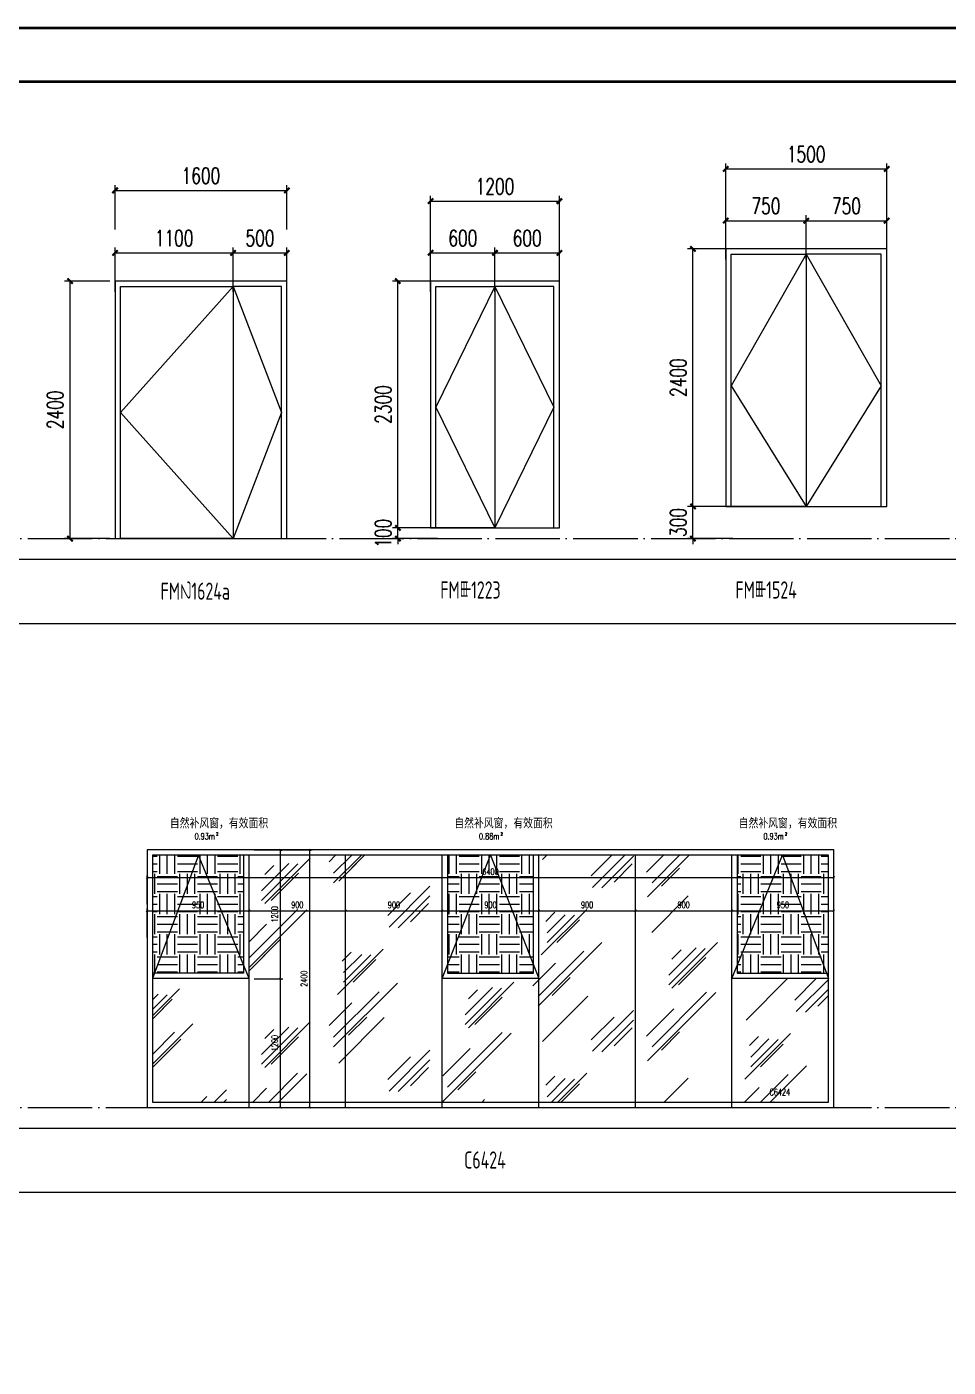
# Model space of a CAD drawing. Extents: x -2377130 to 293730, y -2 to 754590.
# Drawn here: x -2045341 to -2036755, y 438442 to 450932 of the extents above; entities that cross this region are included whole.
import ezdxf
from ezdxf.enums import TextEntityAlignment as Align

# ---------------------------------------------------------------- set-up
doc = ezdxf.new("R2010")
doc.units = 0
doc.header["$LTSCALE"] = 1000
doc.header["$MEASUREMENT"] = 0
doc.linetypes.add('DOTE', pattern=[2.42, 2, -0.2, 0.02, -0.2])
doc.layers.get('Defpoints').update_dxf_attribs({"color": 210})
for name, color, linetype in [('0-cxFrame', 155, 'Continuous'), ('A-AXIS-DOTE', 14, 'DOTE'), ('A-AXIS-DP', 126, 'Continuous'), ('A-CURTAIN', 134, 'Continuous'), ('A-HATCH-2', 251, 'Continuous'), ('A-LIN-V', 9, 'Continuous'), ('A-TEXT', 61, 'Continuous'), ('A-WINDOW', 140, 'Continuous'), ('A-门窗表显示尺寸', 160, 'Continuous'), ('SPACE', 7, 'Continuous'), ('SPACE_HATCH', 8, 'Continuous')]:
    doc.layers.add(name, color=color, linetype=linetype)
doc.layers.add('0-cxText', color=131, linetype='Continuous', lineweight=25)
doc.layers.add('A-WALL-HATCH', color=8, linetype='Continuous', lineweight=13)
doc.styles.add('_TCH_DIM_T3', font='SIMPLEX', dxfattribs={"width": 0.705882, "bigfont": 'GBCBIG'})
doc.styles.add('_TCH_SPACE', font='SIMPLEX', dxfattribs={"height": 5, "bigfont": 'GBCBIG'})
doc.styles.add('A-DIM_T3', font='SIMPLEX', dxfattribs={"width": 0.705882, "bigfont": 'GBCBIG'})
doc.styles.add('A-STANDARD', font='SIMPLEX', dxfattribs={"bigfont": 'GBCBIG'})
doc.styles.add('cx_tuming', font='simhei.ttf')
doc.styles.add('cx_tuqian1', font='')
doc.styles.add('EXPO2012', font='@TSSDENG', dxfattribs={"width": 0.7, "bigfont": '@TSSDCHN'})
doc.styles.add('黑体', font='simhei.ttf', dxfattribs={"height": 12})
doc.styles.get('cx_tuqian1').set_extended_font_data('SimSun')
doc.dimstyles.new('_TCH_ARCH&&50', dxfattribs={"dimtxt": 148.75, "dimasz": 50, "dimexe": 50, "dimexo": 50, "dimgap": 63.125, "dimtad": 1, "dimdec": 0, "dimzin": 0, "dimdsep": 46, "dimtxsty": '_TCH_DIM_T3', "dimblk": 'ARCHTICK', "dimcen": 0.09, "dimclrt": 7, "dimazin": 2, "dimtfac": 1, "dimtdec": 0, "dimtix": 1, "dimtmove": 2, "dimatfit": 3, "dimfxl": 0, "dimtolj": 1, "dimtzin": 0, "dimarcsym": 0})
doc.dimstyles.new('A-DIM&&20', dxfattribs={"dimtxt": 59.5, "dimasz": 20, "dimexe": 20, "dimexo": 20, "dimgap": 25.25, "dimtad": 1, "dimdec": 0, "dimzin": 0, "dimdsep": 46, "dimtxsty": 'A-DIM_T3', "dimblk": 'ARCHTICK', "dimcen": 0.09, "dimclrt": 7, "dimazin": 2, "dimtfac": 1, "dimtdec": 0, "dimtix": 1, "dimtmove": 2, "dimatfit": 3, "dimfxl": 0, "dimtolj": 1, "dimtzin": 0, "dimarcsym": 0})
pattern_1 = [(0, (0, 0), (187.5, 187.5), [187.5, -187.5]), (0, (0, 70.31), (187.5, 187.5), [187.5, -187.5]), (0, (0, 140.62), (187.5, 187.5), [187.5, -187.5]), (90, (23.44, 164.06), (-187.5, 187.5), [187.5, -187.5]), (90, (93.75, 164.06), (-187.5, 187.5), [187.5, -187.5]), (90, (164.06, 164.06), (-187.5, 187.5), [187.5, -187.5])]

# ---------------------------------------------------------------- blocks, each defined once
blk = doc.blocks.new('TK22.A1 L(Dragon)')
at = {"layer": '0-cxFrame', "color": 7, "const_width": 0.5}
blk.add_lwpolyline([(0, 0), (-841, 0), (-841, 594), (0, 594)], close=True, dxfattribs=at)
at = {"layer": '0-cxFrame', "const_width": 0.5}
blk.add_lwpolyline([(-80, 10), (-821, 10), (-821, 584), (-80, 584)], close=True, dxfattribs=at)
at = {"style": '黑体', "flags": 4}
blk.add_attdef('图幅', text='', height=3.3, dxfattribs=at).set_placement((-40, 3), align=Align.RIGHT)
at = {"layer": '0-cxText', "flags": 4}
for tag, height, style, p in [('建设单位', 3.5, 'cx_tuming', (-45, 240)), ('项目名称', 3.5, 'cx_tuming', (-45, 210)), ('子项名称', 3.5, 'cx_tuming', (-45, 180)), ('工程编号', 3.3, 'cx_tuqian1', (-35, 165)), ('图名1', 3.5, 'cx_tuming', (-45, 87)), ('图名2', 3.5, 'cx_tuming', (-45, 79)), ('图名3', 3.5, 'cx_tuming', (-45, 71)), ('出图日期', 3.3, 'cx_tuqian1', (-39, 60)), ('专业', 3.3, 'cx_tuqian1', (-55, 52)), ('图号', 3.3, 'cx_tuqian1', (-55, 44)), ('版次', 3.3, 'cx_tuqian1', (-20, 44))]:
    blk.add_attdef(tag, text='', height=height, dxfattribs=dict(at, style=style)).set_placement(p, align=Align.MIDDLE)
at = {"layer": 'Defpoints', "color": 6, "flags": 4}
for tag, height, style, p in [('tufu', 3.3, '黑体', (-12, 12)), ('dwfname', 4, 'cx_tuqian1', (-80, 3))]:
    blk.add_attdef(tag, text='', height=height, dxfattribs=dict(at, style=style)).set_placement(p, align=Align.RIGHT)
blk = doc.blocks.new('_ArchTick')
at = {"color": 0, "linetype": 'ByBlock', "const_width": 0.4}
blk.add_lwpolyline([(-0.5, -0.5), (0.5, 0.5)], dxfattribs=at)
blk = doc.blocks.new('*D645')
at = {"layer": 'A-门窗表显示尺寸', "color": 0, "lineweight": -2}
for p, q in [((-1687760, 518822), (-1687760, 519090)), ((-1687760, 519070), (-1686810, 519070)), ((-1686810, 518822), (-1686810, 519090))]:
    blk.add_line(p, q, dxfattribs=at)
at = {"layer": 'Defpoints', "color": 0}
for p in [(-1686810, 519070), (-1687760, 518802), (-1686810, 518802)]:
    blk.add_point(p, dxfattribs=at)
at = {"layer": 'A-门窗表显示尺寸', "color": 0, "lineweight": -2, "xscale": 20, "yscale": 20, "zscale": 20, "rotation": 180}
blk.add_blockref('_ArchTick', (-1687760, 519070), dxfattribs=at)
at = {"layer": 'A-门窗表显示尺寸', "color": 0, "lineweight": -2, "xscale": 20, "yscale": 20, "zscale": 20}
blk.add_blockref('_ArchTick', (-1686810, 519070), dxfattribs=at)
at = {"layer": 'A-门窗表显示尺寸', "color": 7, "insert": (-1687285, 519125), "char_height": 59.5, "attachment_point": 5, "style": 'A-DIM_T3'}
blk.add_mtext('\\A1;950', dxfattribs=at)
blk = doc.blocks.new('*D646')
at = {"layer": 'A-门窗表显示尺寸', "color": 0, "lineweight": -2}
for p, q in [((-1686810, 518822), (-1686810, 519090)), ((-1686810, 519070), (-1685910, 519070)), ((-1685910, 518822), (-1685910, 519090))]:
    blk.add_line(p, q, dxfattribs=at)
at = {"layer": 'Defpoints', "color": 0}
for p in [(-1685910, 519070), (-1686810, 518802), (-1685910, 518802)]:
    blk.add_point(p, dxfattribs=at)
at = {"layer": 'A-门窗表显示尺寸', "color": 0, "lineweight": -2, "xscale": 20, "yscale": 20, "zscale": 20, "rotation": 180}
blk.add_blockref('_ArchTick', (-1686810, 519070), dxfattribs=at)
at = {"layer": 'A-门窗表显示尺寸', "color": 0, "lineweight": -2, "xscale": 20, "yscale": 20, "zscale": 20}
blk.add_blockref('_ArchTick', (-1685910, 519070), dxfattribs=at)
at = {"layer": 'A-门窗表显示尺寸', "color": 7, "insert": (-1686360, 519125), "char_height": 59.5, "attachment_point": 5, "style": 'A-DIM_T3'}
blk.add_mtext('\\A1;900', dxfattribs=at)
blk = doc.blocks.new('*D647')
at = {"layer": 'A-门窗表显示尺寸', "color": 0, "lineweight": -2}
for p, q in [((-1685910, 518822), (-1685910, 519090)), ((-1685910, 519070), (-1685010, 519070)), ((-1685010, 518822), (-1685010, 519090))]:
    blk.add_line(p, q, dxfattribs=at)
at = {"layer": 'Defpoints', "color": 0}
for p in [(-1685010, 519070), (-1685910, 518802), (-1685010, 518802)]:
    blk.add_point(p, dxfattribs=at)
at = {"layer": 'A-门窗表显示尺寸', "color": 0, "lineweight": -2, "xscale": 20, "yscale": 20, "zscale": 20, "rotation": 180}
blk.add_blockref('_ArchTick', (-1685910, 519070), dxfattribs=at)
at = {"layer": 'A-门窗表显示尺寸', "color": 0, "lineweight": -2, "xscale": 20, "yscale": 20, "zscale": 20}
blk.add_blockref('_ArchTick', (-1685010, 519070), dxfattribs=at)
at = {"layer": 'A-门窗表显示尺寸', "color": 7, "insert": (-1685460, 519125), "char_height": 59.5, "attachment_point": 5, "style": 'A-DIM_T3'}
blk.add_mtext('\\A1;900', dxfattribs=at)
blk = doc.blocks.new('*D648')
at = {"layer": 'A-门窗表显示尺寸', "color": 0, "lineweight": -2}
for p, q in [((-1685010, 518822), (-1685010, 519090)), ((-1685010, 519070), (-1684110, 519070)), ((-1684110, 518822), (-1684110, 519090))]:
    blk.add_line(p, q, dxfattribs=at)
at = {"layer": 'Defpoints', "color": 0}
for p in [(-1684110, 519070), (-1685010, 518802), (-1684110, 518802)]:
    blk.add_point(p, dxfattribs=at)
at = {"layer": 'A-门窗表显示尺寸', "color": 0, "lineweight": -2, "xscale": 20, "yscale": 20, "zscale": 20, "rotation": 180}
blk.add_blockref('_ArchTick', (-1685010, 519070), dxfattribs=at)
at = {"layer": 'A-门窗表显示尺寸', "color": 0, "lineweight": -2, "xscale": 20, "yscale": 20, "zscale": 20}
blk.add_blockref('_ArchTick', (-1684110, 519070), dxfattribs=at)
at = {"layer": 'A-门窗表显示尺寸', "color": 7, "insert": (-1684560, 519125), "char_height": 59.5, "attachment_point": 5, "style": 'A-DIM_T3'}
blk.add_mtext('\\A1;900', dxfattribs=at)
blk = doc.blocks.new('*D638')
at = {"layer": 'A-门窗表显示尺寸', "color": 0, "lineweight": -2}
for p, q in [((-1684110, 518822), (-1684110, 519090)), ((-1684110, 519070), (-1683210, 519070)), ((-1683210, 518822), (-1683210, 519090))]:
    blk.add_line(p, q, dxfattribs=at)
at = {"layer": 'Defpoints', "color": 0}
for p in [(-1683210, 519070), (-1684110, 518802), (-1683210, 518802)]:
    blk.add_point(p, dxfattribs=at)
at = {"layer": 'A-门窗表显示尺寸', "color": 0, "lineweight": -2, "xscale": 20, "yscale": 20, "zscale": 20, "rotation": 180}
blk.add_blockref('_ArchTick', (-1684110, 519070), dxfattribs=at)
at = {"layer": 'A-门窗表显示尺寸', "color": 0, "lineweight": -2, "xscale": 20, "yscale": 20, "zscale": 20}
blk.add_blockref('_ArchTick', (-1683210, 519070), dxfattribs=at)
at = {"layer": 'A-门窗表显示尺寸', "color": 7, "insert": (-1683660, 519125), "char_height": 59.5, "attachment_point": 5, "style": 'A-DIM_T3'}
blk.add_mtext('\\A1;900', dxfattribs=at)
blk = doc.blocks.new('*D639')
at = {"layer": 'A-门窗表显示尺寸', "color": 0, "lineweight": -2}
for p, q in [((-1683210, 518822), (-1683210, 519090)), ((-1683210, 519070), (-1682310, 519070)), ((-1682310, 518822), (-1682310, 519090))]:
    blk.add_line(p, q, dxfattribs=at)
at = {"layer": 'Defpoints', "color": 0}
for p in [(-1682310, 519070), (-1683210, 518802), (-1682310, 518802)]:
    blk.add_point(p, dxfattribs=at)
at = {"layer": 'A-门窗表显示尺寸', "color": 0, "lineweight": -2, "xscale": 20, "yscale": 20, "zscale": 20, "rotation": 180}
blk.add_blockref('_ArchTick', (-1683210, 519070), dxfattribs=at)
at = {"layer": 'A-门窗表显示尺寸', "color": 0, "lineweight": -2, "xscale": 20, "yscale": 20, "zscale": 20}
blk.add_blockref('_ArchTick', (-1682310, 519070), dxfattribs=at)
at = {"layer": 'A-门窗表显示尺寸', "color": 7, "insert": (-1682760, 519125), "char_height": 59.5, "attachment_point": 5, "style": 'A-DIM_T3'}
blk.add_mtext('\\A1;900', dxfattribs=at)
blk = doc.blocks.new('*D640')
at = {"layer": 'A-门窗表显示尺寸', "color": 0, "lineweight": -2}
for p, q in [((-1682310, 518822), (-1682310, 519090)), ((-1682310, 519070), (-1681360, 519070)), ((-1681360, 518822), (-1681360, 519090))]:
    blk.add_line(p, q, dxfattribs=at)
at = {"layer": 'Defpoints', "color": 0}
for p in [(-1681360, 519070), (-1682310, 518802), (-1681360, 518802)]:
    blk.add_point(p, dxfattribs=at)
at = {"layer": 'A-门窗表显示尺寸', "color": 0, "lineweight": -2, "xscale": 20, "yscale": 20, "zscale": 20, "rotation": 180}
blk.add_blockref('_ArchTick', (-1682310, 519070), dxfattribs=at)
at = {"layer": 'A-门窗表显示尺寸', "color": 0, "lineweight": -2, "xscale": 20, "yscale": 20, "zscale": 20}
blk.add_blockref('_ArchTick', (-1681360, 519070), dxfattribs=at)
at = {"layer": 'A-门窗表显示尺寸', "color": 7, "insert": (-1681835, 519125), "char_height": 59.5, "attachment_point": 5, "style": 'A-DIM_T3'}
blk.add_mtext('\\A1;950', dxfattribs=at)
blk = doc.blocks.new('*D641')
at = {"layer": 'A-门窗表显示尺寸', "color": 0, "lineweight": -2}
for p, q in [((-1686490, 519637), (-1686223, 519637)), ((-1686243, 517237), (-1686243, 519637)), ((-1686490, 517237), (-1686223, 517237))]:
    blk.add_line(p, q, dxfattribs=at)
at = {"layer": 'Defpoints', "color": 0}
for p in [(-1686510, 519637), (-1686243, 519637), (-1686510, 517237)]:
    blk.add_point(p, dxfattribs=at)
at = {"layer": 'A-门窗表显示尺寸', "color": 0, "lineweight": -2, "xscale": 20, "yscale": 20, "zscale": 20}
for p, rotation in [((-1686243, 519637), 90), ((-1686243, 517237), 270)]:
    blk.add_blockref('_ArchTick', p, dxfattribs=dict(at, rotation=rotation))
at = {"layer": 'A-门窗表显示尺寸', "color": 7, "insert": (-1686298, 518437), "char_height": 59.5, "attachment_point": 5, "rotation": 90, "style": 'A-DIM_T3'}
blk.add_mtext('\\A1;2400', dxfattribs=at)
blk = doc.blocks.new('*D642')
at = {"layer": 'A-门窗表显示尺寸', "color": 0, "lineweight": -2}
for p, q in [((-1687760, 519132), (-1687760, 519400)), ((-1687760, 519380), (-1681360, 519380)), ((-1681360, 519132), (-1681360, 519400))]:
    blk.add_line(p, q, dxfattribs=at)
at = {"layer": 'Defpoints', "color": 0}
for p in [(-1681360, 519380), (-1687760, 519112), (-1681360, 519112)]:
    blk.add_point(p, dxfattribs=at)
at = {"layer": 'A-门窗表显示尺寸', "color": 0, "lineweight": -2, "xscale": 20, "yscale": 20, "zscale": 20, "rotation": 180}
blk.add_blockref('_ArchTick', (-1687760, 519380), dxfattribs=at)
at = {"layer": 'A-门窗表显示尺寸', "color": 0, "lineweight": -2, "xscale": 20, "yscale": 20, "zscale": 20}
blk.add_blockref('_ArchTick', (-1681360, 519380), dxfattribs=at)
at = {"layer": 'A-门窗表显示尺寸', "color": 7, "insert": (-1684560, 519435), "char_height": 59.5, "attachment_point": 5, "style": 'A-DIM_T3'}
blk.add_mtext('\\A1;6400', dxfattribs=at)
blk = doc.blocks.new('*D643')
at = {"layer": 'A-门窗表显示尺寸', "color": 0, "lineweight": -2}
for p, q in [((-1686763, 518437), (-1686496, 518437)), ((-1686516, 517237), (-1686516, 518437)), ((-1686763, 517237), (-1686496, 517237))]:
    blk.add_line(p, q, dxfattribs=at)
at = {"layer": 'Defpoints', "color": 0}
for p in [(-1686783, 518437), (-1686516, 518437), (-1686783, 517237)]:
    blk.add_point(p, dxfattribs=at)
at = {"layer": 'A-门窗表显示尺寸', "color": 0, "lineweight": -2, "xscale": 20, "yscale": 20, "zscale": 20}
for p, rotation in [((-1686516, 518437), 90), ((-1686516, 517237), 270)]:
    blk.add_blockref('_ArchTick', p, dxfattribs=dict(at, rotation=rotation))
at = {"layer": 'A-门窗表显示尺寸', "color": 7, "insert": (-1686571, 517837), "char_height": 59.5, "attachment_point": 5, "rotation": 90, "style": 'A-DIM_T3'}
blk.add_mtext('\\A1;1200', dxfattribs=at)
blk = doc.blocks.new('*D644')
at = {"layer": 'A-门窗表显示尺寸', "color": 0, "lineweight": -2}
for p, q in [((-1686763, 519637), (-1686496, 519637)), ((-1686516, 518437), (-1686516, 519637)), ((-1686763, 518437), (-1686496, 518437))]:
    blk.add_line(p, q, dxfattribs=at)
at = {"layer": 'Defpoints', "color": 0}
for p in [(-1686783, 519637), (-1686516, 519637), (-1686783, 518437)]:
    blk.add_point(p, dxfattribs=at)
at = {"layer": 'A-门窗表显示尺寸', "color": 0, "lineweight": -2, "xscale": 20, "yscale": 20, "zscale": 20}
for p, rotation in [((-1686516, 519637), 90), ((-1686516, 518437), 270)]:
    blk.add_blockref('_ArchTick', p, dxfattribs=dict(at, rotation=rotation))
at = {"layer": 'A-门窗表显示尺寸', "color": 7, "insert": (-1686571, 519037), "char_height": 59.5, "attachment_point": 5, "rotation": 90, "style": 'A-DIM_T3'}
blk.add_mtext('\\A1;1200', dxfattribs=at)
blk = doc.blocks.new('*D133')
at = {"layer": 'A-AXIS-DP', "color": 0, "lineweight": -2}
for p, q in [((-2038828, 449099), (-2038828, 449658)), ((-2037328, 449099), (-2037328, 449658)), ((-2038828, 449608), (-2037328, 449608))]:
    blk.add_line(p, q, dxfattribs=at)
at = {"layer": 'Defpoints', "color": 0}
for p in [(-2037328, 449608), (-2038828, 449049), (-2037328, 449049)]:
    blk.add_point(p, dxfattribs=at)
at = {"layer": 'A-AXIS-DP', "color": 0, "lineweight": -2, "xscale": 50, "yscale": 50, "zscale": 50, "rotation": 180}
blk.add_blockref('_ArchTick', (-2038828, 449608), dxfattribs=at)
at = {"layer": 'A-AXIS-DP', "color": 0, "lineweight": -2, "xscale": 50, "yscale": 50, "zscale": 50}
blk.add_blockref('_ArchTick', (-2037328, 449608), dxfattribs=at)
at = {"layer": 'A-AXIS-DP', "color": 7, "insert": (-2038078, 449745), "char_height": 148.8, "attachment_point": 5, "style": '_TCH_DIM_T3'}
blk.add_mtext('\\A1;1500', dxfattribs=at)
blk = doc.blocks.new('*D134')
at = {"layer": 'A-AXIS-DP', "color": 0, "lineweight": -2}
for p, q in [((-2038828, 448763), (-2038828, 449176)), ((-2038078, 448763), (-2038078, 449176)), ((-2038828, 449126), (-2038078, 449126))]:
    blk.add_line(p, q, dxfattribs=at)
at = {"layer": 'Defpoints', "color": 0}
for p in [(-2038078, 449126), (-2038828, 448713), (-2038078, 448713)]:
    blk.add_point(p, dxfattribs=at)
at = {"layer": 'A-AXIS-DP', "color": 0, "lineweight": -2, "xscale": 50, "yscale": 50, "zscale": 50, "rotation": 180}
blk.add_blockref('_ArchTick', (-2038828, 449126), dxfattribs=at)
at = {"layer": 'A-AXIS-DP', "color": 0, "lineweight": -2, "xscale": 50, "yscale": 50, "zscale": 50}
blk.add_blockref('_ArchTick', (-2038078, 449126), dxfattribs=at)
at = {"layer": 'A-AXIS-DP', "color": 7, "insert": (-2038453, 449263), "char_height": 148.8, "attachment_point": 5, "style": '_TCH_DIM_T3'}
blk.add_mtext('\\A1;750', dxfattribs=at)
blk = doc.blocks.new('*D135')
at = {"layer": 'A-AXIS-DP', "color": 0, "lineweight": -2}
for p, q in [((-2038078, 448763), (-2038078, 449176)), ((-2037328, 448763), (-2037328, 449176)), ((-2038078, 449126), (-2037328, 449126))]:
    blk.add_line(p, q, dxfattribs=at)
at = {"layer": 'Defpoints', "color": 0}
for p in [(-2037328, 449126), (-2038078, 448713), (-2037328, 448713)]:
    blk.add_point(p, dxfattribs=at)
at = {"layer": 'A-AXIS-DP', "color": 0, "lineweight": -2, "xscale": 50, "yscale": 50, "zscale": 50, "rotation": 180}
blk.add_blockref('_ArchTick', (-2038078, 449126), dxfattribs=at)
at = {"layer": 'A-AXIS-DP', "color": 0, "lineweight": -2, "xscale": 50, "yscale": 50, "zscale": 50}
blk.add_blockref('_ArchTick', (-2037328, 449126), dxfattribs=at)
at = {"layer": 'A-AXIS-DP', "color": 7, "insert": (-2037703, 449263), "char_height": 148.8, "attachment_point": 5, "style": '_TCH_DIM_T3'}
blk.add_mtext('\\A1;750', dxfattribs=at)
blk = doc.blocks.new('*D136')
at = {"layer": 'A-AXIS-DP', "color": 0, "lineweight": -2}
for p, q in [((-2038763, 448863), (-2039183, 448863)), ((-2039133, 446463), (-2039133, 448863)), ((-2038763, 446463), (-2039183, 446463))]:
    blk.add_line(p, q, dxfattribs=at)
at = {"layer": 'Defpoints', "color": 0}
for p in [(-2039133, 448863), (-2038713, 448863), (-2038713, 446463)]:
    blk.add_point(p, dxfattribs=at)
at = {"layer": 'A-AXIS-DP', "color": 0, "lineweight": -2, "xscale": 50, "yscale": 50, "zscale": 50}
for p, rotation in [((-2039133, 448863), 90), ((-2039133, 446463), 270)]:
    blk.add_blockref('_ArchTick', p, dxfattribs=dict(at, rotation=rotation))
at = {"layer": 'A-AXIS-DP', "color": 7, "insert": (-2039270, 447663), "char_height": 148.8, "attachment_point": 5, "rotation": 90, "style": '_TCH_DIM_T3'}
blk.add_mtext('\\A1;2400', dxfattribs=at)
blk = doc.blocks.new('*D137')
at = {"layer": 'A-AXIS-DP', "color": 0, "lineweight": -2}
for p, q in [((-2038763, 446463), (-2039183, 446463)), ((-2039133, 446463), (-2039133, 446513)), ((-2039133, 446163), (-2039133, 446463)), ((-2038763, 446163), (-2039183, 446163)), ((-2039133, 446163), (-2039133, 446113))]:
    blk.add_line(p, q, dxfattribs=at)
at = {"layer": 'Defpoints', "color": 0}
for p in [(-2039133, 446463), (-2038713, 446463), (-2038713, 446163)]:
    blk.add_point(p, dxfattribs=at)
at = {"layer": 'A-AXIS-DP', "color": 0, "lineweight": -2, "xscale": 50, "yscale": 50, "zscale": 50}
for p, rotation in [((-2039133, 446463), 270), ((-2039133, 446163), 90)]:
    blk.add_blockref('_ArchTick', p, dxfattribs=dict(at, rotation=rotation))
at = {"layer": 'A-AXIS-DP', "color": 7, "insert": (-2039270, 446313), "char_height": 148.8, "attachment_point": 5, "rotation": 90, "style": '_TCH_DIM_T3'}
blk.add_mtext('\\A1;300', dxfattribs=at)
blk = doc.blocks.new('*D138')
at = {"layer": 'A-AXIS-DP', "color": 0, "lineweight": -2}
for p, q in [((-2041578, 448799), (-2041578, 449358)), ((-2041578, 449308), (-2040378, 449308)), ((-2040378, 448799), (-2040378, 449358))]:
    blk.add_line(p, q, dxfattribs=at)
at = {"layer": 'Defpoints', "color": 0}
for p in [(-2040378, 449308), (-2041578, 448749), (-2040378, 448749)]:
    blk.add_point(p, dxfattribs=at)
at = {"layer": 'A-AXIS-DP', "color": 0, "lineweight": -2, "xscale": 50, "yscale": 50, "zscale": 50, "rotation": 180}
blk.add_blockref('_ArchTick', (-2041578, 449308), dxfattribs=at)
at = {"layer": 'A-AXIS-DP', "color": 0, "lineweight": -2, "xscale": 50, "yscale": 50, "zscale": 50}
blk.add_blockref('_ArchTick', (-2040378, 449308), dxfattribs=at)
at = {"layer": 'A-AXIS-DP', "color": 7, "insert": (-2040978, 449445), "char_height": 148.8, "attachment_point": 5, "style": '_TCH_DIM_T3'}
blk.add_mtext('\\A1;1200', dxfattribs=at)
blk = doc.blocks.new('*D139')
at = {"layer": 'A-AXIS-DP', "color": 0, "lineweight": -2}
for p, q in [((-2041578, 448463), (-2041578, 448876)), ((-2041578, 448826), (-2040978, 448826)), ((-2040978, 448463), (-2040978, 448876))]:
    blk.add_line(p, q, dxfattribs=at)
at = {"layer": 'Defpoints', "color": 0}
for p in [(-2040978, 448826), (-2041578, 448413), (-2040978, 448413)]:
    blk.add_point(p, dxfattribs=at)
at = {"layer": 'A-AXIS-DP', "color": 0, "lineweight": -2, "xscale": 50, "yscale": 50, "zscale": 50, "rotation": 180}
blk.add_blockref('_ArchTick', (-2041578, 448826), dxfattribs=at)
at = {"layer": 'A-AXIS-DP', "color": 0, "lineweight": -2, "xscale": 50, "yscale": 50, "zscale": 50}
blk.add_blockref('_ArchTick', (-2040978, 448826), dxfattribs=at)
at = {"layer": 'A-AXIS-DP', "color": 7, "insert": (-2041278, 448963), "char_height": 148.8, "attachment_point": 5, "style": '_TCH_DIM_T3'}
blk.add_mtext('\\A1;600', dxfattribs=at)
blk = doc.blocks.new('*D140')
at = {"layer": 'A-AXIS-DP', "color": 0, "lineweight": -2}
for p, q in [((-2040978, 448463), (-2040978, 448876)), ((-2040978, 448826), (-2040378, 448826)), ((-2040378, 448463), (-2040378, 448876))]:
    blk.add_line(p, q, dxfattribs=at)
at = {"layer": 'Defpoints', "color": 0}
for p in [(-2040378, 448826), (-2040978, 448413), (-2040378, 448413)]:
    blk.add_point(p, dxfattribs=at)
at = {"layer": 'A-AXIS-DP', "color": 0, "lineweight": -2, "xscale": 50, "yscale": 50, "zscale": 50, "rotation": 180}
blk.add_blockref('_ArchTick', (-2040978, 448826), dxfattribs=at)
at = {"layer": 'A-AXIS-DP', "color": 0, "lineweight": -2, "xscale": 50, "yscale": 50, "zscale": 50}
blk.add_blockref('_ArchTick', (-2040378, 448826), dxfattribs=at)
at = {"layer": 'A-AXIS-DP', "color": 7, "insert": (-2040678, 448963), "char_height": 148.8, "attachment_point": 5, "style": '_TCH_DIM_T3'}
blk.add_mtext('\\A1;600', dxfattribs=at)
blk = doc.blocks.new('*D141')
at = {"layer": 'A-AXIS-DP', "color": 0, "lineweight": -2}
for p, q in [((-2041513, 448563), (-2041933, 448563)), ((-2041883, 446263), (-2041883, 448563)), ((-2041513, 446263), (-2041933, 446263))]:
    blk.add_line(p, q, dxfattribs=at)
at = {"layer": 'Defpoints', "color": 0}
for p in [(-2041883, 448563), (-2041463, 448563), (-2041463, 446263)]:
    blk.add_point(p, dxfattribs=at)
at = {"layer": 'A-AXIS-DP', "color": 0, "lineweight": -2, "xscale": 50, "yscale": 50, "zscale": 50}
for p, rotation in [((-2041883, 448563), 90), ((-2041883, 446263), 270)]:
    blk.add_blockref('_ArchTick', p, dxfattribs=dict(at, rotation=rotation))
at = {"layer": 'A-AXIS-DP', "color": 7, "insert": (-2042020, 447413), "char_height": 148.8, "attachment_point": 5, "rotation": 90, "style": '_TCH_DIM_T3'}
blk.add_mtext('\\A1;2300', dxfattribs=at)
blk = doc.blocks.new('*D142')
at = {"layer": 'A-AXIS-DP', "color": 0, "lineweight": -2}
for p, q in [((-2041883, 446263), (-2041883, 446313)), ((-2041513, 446263), (-2041933, 446263)), ((-2041513, 446163), (-2041933, 446163)), ((-2041883, 446163), (-2041883, 446263)), ((-2041883, 446163), (-2041883, 446113))]:
    blk.add_line(p, q, dxfattribs=at)
at = {"layer": 'Defpoints', "color": 0}
for p in [(-2041883, 446263), (-2041463, 446263), (-2041463, 446163)]:
    blk.add_point(p, dxfattribs=at)
at = {"layer": 'A-AXIS-DP', "color": 0, "lineweight": -2, "xscale": 50, "yscale": 50, "zscale": 50}
for p, rotation in [((-2041883, 446263), 270), ((-2041883, 446163), 90)]:
    blk.add_blockref('_ArchTick', p, dxfattribs=dict(at, rotation=rotation))
at = {"layer": 'A-AXIS-DP', "color": 7, "insert": (-2042020, 446213), "char_height": 148.8, "attachment_point": 5, "rotation": 90, "style": '_TCH_DIM_T3'}
blk.add_mtext('\\A1;100', dxfattribs=at)
blk = doc.blocks.new('*D145')
at = {"layer": 'A-AXIS-DP', "color": 0, "lineweight": -2}
for p, q in [((-2044518, 449045), (-2044518, 449458)), ((-2044518, 449408), (-2042918, 449408)), ((-2042918, 449045), (-2042918, 449458))]:
    blk.add_line(p, q, dxfattribs=at)
at = {"layer": 'Defpoints', "color": 0}
for p in [(-2042918, 449408), (-2044518, 448995), (-2042918, 448995)]:
    blk.add_point(p, dxfattribs=at)
at = {"layer": 'A-AXIS-DP', "color": 0, "lineweight": -2, "xscale": 50, "yscale": 50, "zscale": 50, "rotation": 180}
blk.add_blockref('_ArchTick', (-2044518, 449408), dxfattribs=at)
at = {"layer": 'A-AXIS-DP', "color": 0, "lineweight": -2, "xscale": 50, "yscale": 50, "zscale": 50}
blk.add_blockref('_ArchTick', (-2042918, 449408), dxfattribs=at)
at = {"layer": 'A-AXIS-DP', "color": 7, "insert": (-2043718, 449545), "char_height": 148.8, "attachment_point": 5, "style": '_TCH_DIM_T3'}
blk.add_mtext('\\A1;1600', dxfattribs=at)
blk = doc.blocks.new('*D146')
at = {"layer": 'A-AXIS-DP', "color": 0, "lineweight": -2}
for p, q in [((-2044518, 448463), (-2044518, 448876)), ((-2044518, 448826), (-2043418, 448826)), ((-2043418, 448463), (-2043418, 448876))]:
    blk.add_line(p, q, dxfattribs=at)
at = {"layer": 'Defpoints', "color": 0}
for p in [(-2043418, 448826), (-2044518, 448413), (-2043418, 448413)]:
    blk.add_point(p, dxfattribs=at)
at = {"layer": 'A-AXIS-DP', "color": 0, "lineweight": -2, "xscale": 50, "yscale": 50, "zscale": 50, "rotation": 180}
blk.add_blockref('_ArchTick', (-2044518, 448826), dxfattribs=at)
at = {"layer": 'A-AXIS-DP', "color": 0, "lineweight": -2, "xscale": 50, "yscale": 50, "zscale": 50}
blk.add_blockref('_ArchTick', (-2043418, 448826), dxfattribs=at)
at = {"layer": 'A-AXIS-DP', "color": 7, "insert": (-2043968, 448963), "char_height": 148.8, "attachment_point": 5, "style": '_TCH_DIM_T3'}
blk.add_mtext('\\A1;1100', dxfattribs=at)
blk = doc.blocks.new('*D147')
at = {"layer": 'A-AXIS-DP', "color": 0, "lineweight": -2}
for p, q in [((-2043418, 448463), (-2043418, 448876)), ((-2043418, 448826), (-2042918, 448826)), ((-2042918, 448463), (-2042918, 448876))]:
    blk.add_line(p, q, dxfattribs=at)
at = {"layer": 'Defpoints', "color": 0}
for p in [(-2042918, 448826), (-2043418, 448413), (-2042918, 448413)]:
    blk.add_point(p, dxfattribs=at)
at = {"layer": 'A-AXIS-DP', "color": 0, "lineweight": -2, "xscale": 50, "yscale": 50, "zscale": 50, "rotation": 180}
blk.add_blockref('_ArchTick', (-2043418, 448826), dxfattribs=at)
at = {"layer": 'A-AXIS-DP', "color": 0, "lineweight": -2, "xscale": 50, "yscale": 50, "zscale": 50}
blk.add_blockref('_ArchTick', (-2042918, 448826), dxfattribs=at)
at = {"layer": 'A-AXIS-DP', "color": 7, "insert": (-2043168, 448963), "char_height": 148.8, "attachment_point": 5, "style": '_TCH_DIM_T3'}
blk.add_mtext('\\A1;500', dxfattribs=at)
blk = doc.blocks.new('*D148')
at = {"layer": 'A-AXIS-DP', "color": 0, "lineweight": -2}
for p, q in [((-2044568, 448563), (-2044988, 448563)), ((-2044938, 446163), (-2044938, 448563)), ((-2044568, 446163), (-2044988, 446163))]:
    blk.add_line(p, q, dxfattribs=at)
at = {"layer": 'Defpoints', "color": 0}
for p in [(-2044938, 448563), (-2044518, 448563), (-2044518, 446163)]:
    blk.add_point(p, dxfattribs=at)
at = {"layer": 'A-AXIS-DP', "color": 0, "lineweight": -2, "xscale": 50, "yscale": 50, "zscale": 50}
for p, rotation in [((-2044938, 448563), 90), ((-2044938, 446163), 270)]:
    blk.add_blockref('_ArchTick', p, dxfattribs=dict(at, rotation=rotation))
at = {"layer": 'A-AXIS-DP', "color": 7, "insert": (-2045076, 447363), "char_height": 148.8, "attachment_point": 5, "rotation": 90, "style": '_TCH_DIM_T3'}
blk.add_mtext('\\A1;2400', dxfattribs=at)
blk = doc.blocks.new('e43435')
at = {"layer": 'A-WALL-HATCH'}
h = blk.add_hatch(dxfattribs=at)
h.set_pattern_fill('玻璃2', color=8, scale=100)
h.set_pattern_definition([(45, (64850, 60), (0, 1527.35065), [600, -360, 600, -360, 240, -523.28157]), (45, (64820, 90), (0, 1527.35065), [480, -600, 360, -360, 420, -463.28157]), (45, (64820, 180), (0, 1527.35065), [360, -720, 240, -360, 540, -463.28157]), (45, (64910, 90), (0, 1527.35065), [360, -720, 300, -1303.2815]), (45, (65000, 180), (0, 1527.35065), [180, -900, 120, -1483.2815]), (45, (64850, 330), (0, 1527.35065), [120, -900, 120, -480, 300, -763.28157]), (45, (65390, 240), (0, 1527.35065), [600, -900, 720, -475.2816]), (45, (65390, 150), (0, 1527.35065), [840, -600, 900, -355.2816]), (45, (65540, 270), (0, -1697.0563), [600, -840, 480, -763.2816]), (45, (65450, 450), (0, 1527.35065), [300, -1200, 360, -823.2816]), (45, (65630, 360), (0, 1527.35065), [240, -1200, 240, -1003.2815])])
h.paths.add_polyline_path([(-1687710.4, 517287.5), (-1681410.4, 517287.5), (-1681410.4, 518437.5), (-1682310.4, 518437.5), (-1682310.4, 519587.5), (-1684110.4, 519587.5), (-1684110.4, 518437.5), (-1685010.4, 518437.5), (-1685010.4, 519587.5), (-1686810.4, 519587.5), (-1686810.4, 518437.5), (-1687710.4, 518437.5)])
at = {"layer": 'SPACE_HATCH'}
h = blk.add_hatch(dxfattribs=at)
h.set_pattern_fill('土壤', color=8, scale=50, style=0)
h.set_pattern_definition(pattern_1)
h.paths.add_polyline_path([(-1687710.4, 518487.5), (-1686860.4, 518487.5), (-1686860.4, 519587.5), (-1687710.4, 519587.5)])
h = blk.add_hatch(dxfattribs=at)
h.set_pattern_fill('土壤', color=8, scale=50, style=0)
h.set_pattern_definition(pattern_1)
h.paths.add_polyline_path([(-1684160.4, 518487.5), (-1684960.4, 518487.5), (-1684960.4, 519587.5), (-1684160.4, 519587.5)])
h = blk.add_hatch(dxfattribs=at)
h.set_pattern_fill('土壤', color=8, scale=50, style=0)
h.set_pattern_definition(pattern_1)
h.paths.add_polyline_path([(-1681410.4, 518487.5), (-1682260.4, 518487.5), (-1682260.4, 519587.5), (-1681410.4, 519587.5)])
at = {"layer": 'A-WINDOW', "color": 8}
for p, q in [((-1686860.4, 519587.5), (-1686860.4, 518487.5)), ((-1686810.4, 517237.5), (-1686810.4, 519587.5)), ((-1685910.4, 517237.5), (-1685910.4, 519587.5)), ((-1685010.4, 517237.5), (-1685010.4, 519587.5)), ((-1684960.4, 519587.5), (-1684960.4, 518487.5)), ((-1684160.4, 518487.5), (-1684160.4, 519587.5)), ((-1684110.4, 517237.5), (-1684110.4, 519587.5)), ((-1683210.4, 517237.5), (-1683210.4, 519587.5)), ((-1682310.4, 517237.5), (-1682310.4, 519587.5)), ((-1682260.4, 519587.5), (-1682260.4, 518487.5)), ((-1686860.4, 518487.5), (-1687710.4, 518487.5)), ((-1684960.4, 518487.5), (-1684160.4, 518487.5)), ((-1682260.4, 518487.5), (-1681410.4, 518487.5)), ((-1686810.4, 518437.5), (-1687710.4, 518437.5)), ((-1684110.4, 518437.5), (-1685010.4, 518437.5)), ((-1681410.4, 518437.5), (-1682310.4, 518437.5))]:
    blk.add_line(p, q, dxfattribs=at)
for points in [[(-1687760.4, 517237.5), (-1681360.4, 517237.5), (-1681360.4, 519637.5), (-1687760.4, 519637.5)], [(-1687710.4, 517287.5), (-1681410.4, 517287.5), (-1681410.4, 519587.5), (-1687710.4, 519587.5)]]:
    blk.add_lwpolyline(points, close=True, dxfattribs=at)
for points in [[(-1686810.4, 518437.5), (-1687280.8, 519587.5), (-1687710.4, 518437.5)], [(-1685010.4, 518437.5), (-1684560.4, 519587.5), (-1684110.4, 518437.5)], [(-1682310.4, 518437.5), (-1681840, 519587.5), (-1681410.4, 518437.5)]]:
    blk.add_lwpolyline(points, dxfattribs=at)
at = {"layer": 'A-门窗表显示尺寸', "color": 8, "style": 'A-STANDARD', "width": 0.705882}
blk.add_text('C6424', height=59.5, dxfattribs=at).set_placement((-1681960, 517350))
at = {"layer": 'SPACE', "color": 8, "style": '_TCH_SPACE'}
for p in [(-1687548, 519837.5), (-1684897.2, 519837.5), (-1682247.2, 519837.5)]:
    blk.add_text('自然补风窗，有效面积', height=96.45, dxfattribs=at).set_placement(p)
at = {"layer": 'SPACE', "color": 8, "style": '_TCH_SPACE', "width": 0.705882}
for s, height, p in [('0.93m', 59.5, (-1687317.8, 519735.1)), ('2', 29.8, (-1687117.8, 519770.1)), ('0.88m', 59.5, (-1684667, 519735.1)), ('2', 29.8, (-1684467, 519770.1)), ('0.93m', 59.5, (-1682017, 519735.1)), ('2', 29.8, (-1681817, 519770.1))]:
    blk.add_text(s, height=height, dxfattribs=at).set_placement(p)
at = {"layer": 'A-门窗表显示尺寸', "color": 8}
for p1, p2, distance, picture, middle in [((-1686783.3, 518437.5), (-1686783.3, 519637.5), -267.5, '*D644', (-1686570.9, 519037.5)), ((-1686510.4, 517237.5), (-1686510.4, 519637.5), -267.5, '*D641', (-1686297.9, 518437.5)), ((-1687760.4, 519112.3), (-1681360.4, 519112.3), 267.5, '*D642', (-1684560.4, 519434.7)), ((-1687760.4, 518802.3), (-1686810.4, 518802.3), 267.5, '*D645', (-1687285.4, 519124.7)), ((-1686810.4, 518802.3), (-1685910.4, 518802.3), 267.5, '*D646', (-1686360.4, 519124.7)), ((-1685910.4, 518802.3), (-1685010.4, 518802.3), 267.5, '*D647', (-1685460.4, 519124.7)), ((-1685010.4, 518802.3), (-1684110.4, 518802.3), 267.5, '*D648', (-1684560.4, 519124.7)), ((-1684110.4, 518802.3), (-1683210.4, 518802.3), 267.5, '*D638', (-1683660.4, 519124.7)), ((-1683210.4, 518802.3), (-1682310.4, 518802.3), 267.5, '*D639', (-1682760.4, 519124.7)), ((-1682310.4, 518802.3), (-1681360.4, 518802.3), 267.5, '*D640', (-1681835.4, 519124.7)), ((-1686783.3, 517237.5), (-1686783.3, 518437.5), -267.5, '*D643', (-1686570.9, 517837.5))]:
    dim = blk.add_aligned_dim(p1=p1, p2=p2, distance=distance, dimstyle='A-DIM&&20', dxfattribs=at)
    dim.commit()
    dim.dimension.update_dxf_attribs({"geometry": picture, "text_midpoint": middle})

msp = doc.modelspace()

# ---------------------------------------------------------------- linework, layer by layer
at = {"layer": 'A-AXIS-DOTE', "linetype": 'DOTE', "ltscale": 0.3}
for p, q in [((-2048960, 446163.2), (-2033048, 446163.2)), ((-2048960, 440862.6), (-2033048, 440862.6))]:
    msp.add_line(p, q, dxfattribs=at)
at = {"layer": 'A-CURTAIN'}
for p, q in [((-2048960, 445970.6), (-2033048, 445970.6)), ((-2033048, 445370.6), (-2048960, 445370.6)), ((-2048960, 440670), (-2033048, 440670)), ((-2033048, 440070), (-2048960, 440070))]:
    msp.add_line(p, q, dxfattribs=at)
at = {"layer": 'A-HATCH-2', "elevation": 1500}
for points in [[(-2038078, 448813.2), (-2038778, 447588.2), (-2038078, 446463.2)], [(-2038078, 448813.2), (-2037378, 447588.2), (-2038078, 446463.2)], [(-2043418.5, 448513.2), (-2044468.5, 447338.2), (-2043418.5, 446163.2)], [(-2043418.5, 448513.2), (-2042968.5, 447338.2), (-2043418.5, 446163.2)], [(-2040978, 448513.2), (-2041528, 447388.2), (-2040978, 446263.2)], [(-2040978, 448513.2), (-2040428, 447388.2), (-2040978, 446263.2)]]:
    msp.add_lwpolyline(points, dxfattribs=at)
at = {"layer": 'A-WINDOW'}
for points in [[(-2037328, 448863.2), (-2038828, 448863.2), (-2038828, 446463.2), (-2037328, 446463.2)], [(-2042918.5, 448563.2), (-2044518.5, 448563.2), (-2044518.5, 446163.2), (-2042918.5, 446163.2)], [(-2040378, 448563.2), (-2041578, 448563.2), (-2041578, 446263.2), (-2040378, 446263.2)]]:
    msp.add_lwpolyline(points, close=True, dxfattribs=at)
at = {"layer": 'A-WINDOW', "elevation": 1500}
for points in [[(-2038778, 448813.2), (-2038078, 448813.2), (-2038078, 446463.2), (-2038778, 446463.2)], [(-2037378, 448813.2), (-2038078, 448813.2), (-2038078, 446463.2), (-2037378, 446463.2)], [(-2044468.5, 448513.2), (-2043418.5, 448513.2), (-2043418.5, 446163.2), (-2044468.5, 446163.2)], [(-2042968.5, 448513.2), (-2043418.5, 448513.2), (-2043418.5, 446163.2), (-2042968.5, 446163.2)], [(-2041528, 448513.2), (-2040978, 448513.2), (-2040978, 446263.2), (-2041528, 446263.2)], [(-2040428, 448513.2), (-2040978, 448513.2), (-2040978, 446263.2), (-2040428, 446263.2)]]:
    msp.add_lwpolyline(points, close=True, dxfattribs=at)

# ---------------------------------------------------------------- block references
at = {"layer": '0-cxFrame', "xscale": 50, "yscale": 50, "zscale": 50}
msp.add_blockref('TK22.A1 L(Dragon)', (-2011410, 421220), dxfattribs=at)
at = {"layer": 'A-LIN-V'}
msp.add_blockref('e43435', (-356459.6, -76374.9), dxfattribs=at)

# ---------------------------------------------------------------- texts
at = {"layer": 'A-TEXT', "color": 4, "ltscale": 100, "style": 'EXPO2012', "width": 0.7}
for s, p in [('FM乙1624a', (-2044094, 445593.4, 1500)), ('FM甲1223', (-2041487.4, 445604.6, 1500)), ('FM甲1524', (-2038737.4, 445604.6, 1500)), ('C6424', (-2041265.5, 440292.8, 1500))]:
    msp.add_text(s, height=160, dxfattribs=at).set_placement(p)

# ---------------------------------------------------------------- dimensions: what is measured, and where the dimension line sits
at = {"layer": 'A-AXIS-DP'}
for p1, p2, distance, picture, middle in [((-2038828, 449048.9), (-2037328, 449048.9), 558.7, '*D133', (-2038078, 449745.1)), ((-2044518.5, 448995), (-2042918.5, 448995), 412.8, '*D145', (-2043718.5, 449545.2)), ((-2041578, 448748.9), (-2040378, 448748.9), 558.7, '*D138', (-2040978, 449445.1)), ((-2038828, 448713.2), (-2038078, 448713.2), 412.8, '*D134', (-2038453, 449263.5)), ((-2038078, 448713.2), (-2037328, 448713.2), 412.8, '*D135', (-2037703, 449263.5)), ((-2044518.5, 448413.2), (-2043418.5, 448413.2), 412.8, '*D146', (-2043968.5, 448963.5)), ((-2043418.5, 448413.2), (-2042918.5, 448413.2), 412.8, '*D147', (-2043168.5, 448963.5)), ((-2041578, 448413.2), (-2040978, 448413.2), 412.8, '*D139', (-2041278, 448963.5)), ((-2040978, 448413.2), (-2040378, 448413.2), 412.8, '*D140', (-2040678, 448963.5)), ((-2038712.9, 446463.2), (-2038712.9, 448863.2), 419.7, '*D136', (-2039270.1, 447663.2)), ((-2044518.5, 446163.2), (-2044518.5, 448563.2), 419.7, '*D148', (-2045075.7, 447363.2)), ((-2041462.9, 446263.2), (-2041462.9, 448563.2), 419.7, '*D141', (-2042020.1, 447413.2)), ((-2038712.9, 446163.2), (-2038712.9, 446463.2), 419.7, '*D137', (-2039270.1, 446313.2)), ((-2041462.9, 446163.2), (-2041462.9, 446263.2), 419.7, '*D142', (-2042020.1, 446213.2))]:
    dim = msp.add_aligned_dim(p1=p1, p2=p2, distance=distance, dimstyle='_TCH_ARCH&&50', dxfattribs=at)
    dim.commit()
    dim.dimension.update_dxf_attribs({"geometry": picture, "text_midpoint": middle})

doc.saveas('drawing.dxf')
